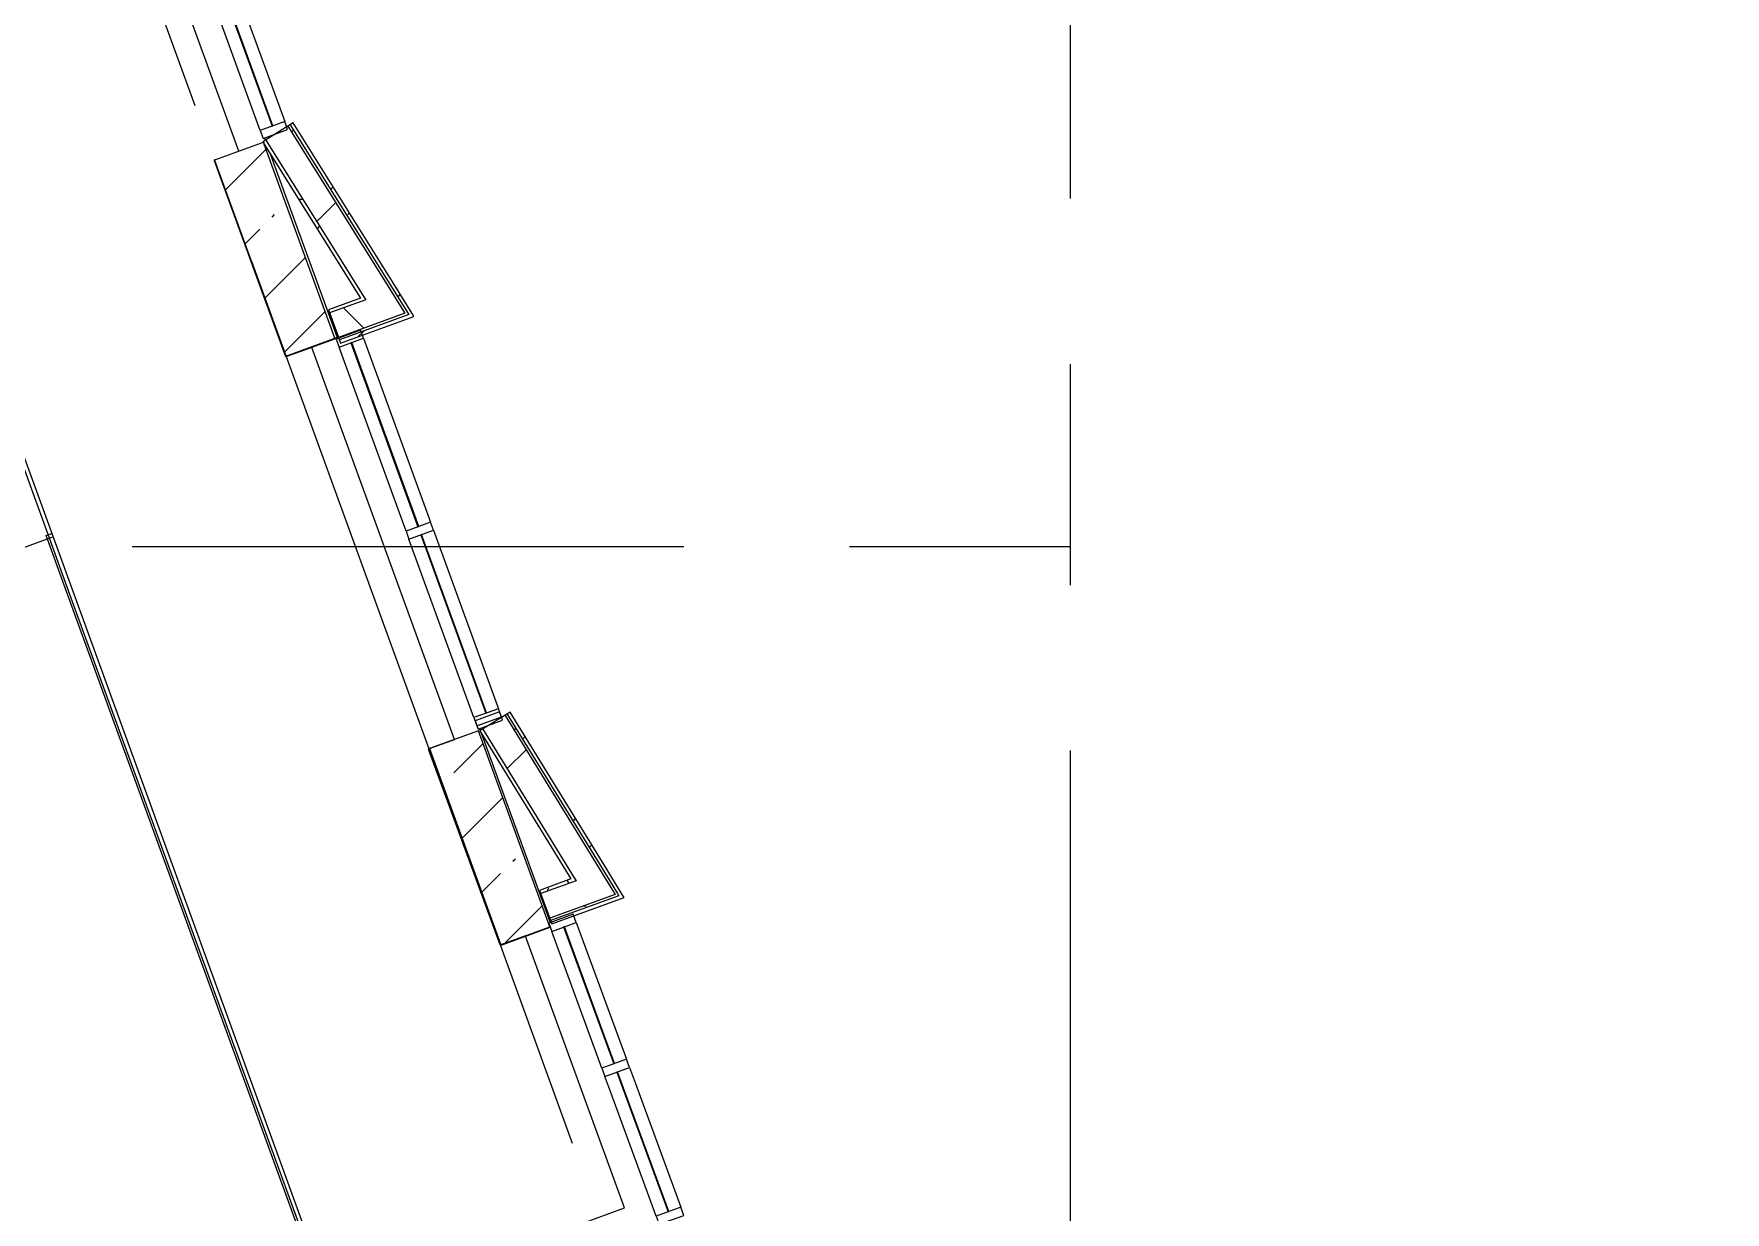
# Model space of a CAD drawing. Header units: millimetres. Extents: x 48966 to 155647, y -43515 to 30475.
# Drawn here: x 144209 to 153941, y -23910 to -17133 of the extents above; entities that cross this region are included whole.
import ezdxf

# ---------------------------------------------------------------- set-up
doc = ezdxf.new("R2010")
doc.units = ezdxf.units.MM
doc.linetypes.add('Осевые', pattern=[6350, 1270, -952.5, 3175, -952.5])
for name, color, linetype, lineweight in [('Импосты витража', 7, 'Continuous', 9), ('Импосты витража-1', 7, 'Continuous', 18), ('Контуры', 7, 'Continuous', 9), ('Линии подступенков-1', 7, 'Continuous', 9), ('Общие ребра', 7, 'Continuous', 9), ('Ограждение', 7, 'Continuous', 9), ('Оси-2', 7, 'Осевые', 9), ('Перекрытия', 7, 'Continuous', 9), ('Поручни', 7, 'Continuous', 9), ('Стены-1', 7, 'Continuous', 18), ('Штриховка разреза-2', 7, 'Continuous', 9)]:
    doc.layers.add(name, color=color, linetype=linetype, lineweight=lineweight)
pattern_1 = [(0, (0, 0), (812.8, 203.2), [67.056, -542.544, 67.056, -542.544, -3251.2]), (0, (0, 0), (812.8, 203.2), [-1219.2, 67.056, -1152.144, 67.056, -542.544, -1422.4]), (0, (0, 0), (812.8, 203.2), [-3048, 67.056, -339.344, 67.056, -948.944]), (120, (304.8, 101.6), (-582.37636, 602.30545), [67.056, -542.544, 67.056, -542.544, -3251.2]), (120, (304.8, 101.6), (-582.37636, 602.30545), [-1219.2, 67.056, -1152.144, 67.056, -542.544, -1422.4]), (120, (304.8, 101.6), (-582.37636, 602.30545), [-3048, 67.056, -339.344, 67.056, -948.944]), (240, (406.4, 508), (-230.42364, -805.50545), [67.056, -542.544, 67.056, -542.544, -3251.2]), (240, (406.4, 508), (-230.42364, -805.50545), [-1219.2, 67.056, -1152.144, 67.056, -542.544, -1422.4]), (240, (406.4, 508), (-230.42364, -805.50545), [-3048, 67.056, -339.344, 67.056, -948.944])]
pattern_2 = [(45, (0, 0), (-502.8943, 502.8943), []), (45, (0, 762), (-502.8943, 502.8943), [])]
pattern_3 = [(45, (0, 0), (-707.107, 707.107), []), (135, (0, 0), (-707.107, -707.107), [])]
pattern_4 = [(45, (0, 0), (-424.264, 424.264), [600, -100, 20, -100]), (45, (0, 424), (-424.264, 424.264), [])]

# ---------------------------------------------------------------- blocks, each defined once
blk = doc.blocks.new('Прямоугольный импост - Прямоугольный черный-8339203-План 2-го этажа на отм_ 0_000')
at = {"layer": 'Импосты витража-1'}
for p, q in [((0, 75), (-50, 75)), ((-50, 75), (-50, -75)), ((0, -75), (0, 75)), ((-50, -75), (0, -75))]:
    blk.add_line(p, q, dxfattribs=at)
blk = doc.blocks.new('Прямоугольный импост - Прямоугольный черный-8339232-План 2-го этажа на отм_ 0_000')
at = {"layer": 'Импосты витража-1'}
for p, q in [((0, 75), (-50, 75)), ((-50, 75), (-50, -75)), ((0, -75), (0, 75)), ((-50, -75), (0, -75))]:
    blk.add_line(p, q, dxfattribs=at)
blk = doc.blocks.new('Прямоугольный импост - Прямоугольный черный-8339248-План 2-го этажа на отм_ 0_000')
at = {"layer": 'Импосты витража-1'}
for p, q in [((-50, 75), (0, 75)), ((-50, -75), (-50, 75)), ((0, 75), (0, -75)), ((0, -75), (-50, -75))]:
    blk.add_line(p, q, dxfattribs=at)
blk = doc.blocks.new('Прямоугольный импост - Прямоугольный черный-8339175-План 2-го этажа на отм_ 0_000')
at = {"layer": 'Импосты витража'}
for p, q in [((145217, -16879.4), (145358, -16828.1)), ((145358, -16828.1), (145652.3, -17636.6)), ((145511.3, -17687.9), (145217, -16879.4)), ((145652.3, -17636.6), (145511.3, -17687.9))]:
    blk.add_line(p, q, dxfattribs=at)
blk = doc.blocks.new('Прямоугольный импост - Прямоугольный черный-8339377-План 2-го этажа на отм_ 0_000')
at = {"layer": 'Импосты витража-1'}
for p, q in [((-50, 75), (0, 75)), ((-50, -75), (-50, 75)), ((0, 75), (0, -75)), ((0, -75), (-50, -75))]:
    blk.add_line(p, q, dxfattribs=at)
blk = doc.blocks.new('Прямоугольный импост - Прямоугольный черный-8339157-План 2-го этажа на отм_ 0_000')
at = {"layer": 'Импосты витража-1'}
for p, q in [((-25, 75), (25, 75)), ((-25, -75), (-25, 75)), ((25, 75), (25, -75)), ((25, -75), (-25, -75))]:
    blk.add_line(p, q, dxfattribs=at)
blk = doc.blocks.new('Прямоугольный импост - Прямоугольный черный-8339144-План 2-го этажа на отм_ 0_000')
at = {"layer": 'Импосты витража'}
for p, q in [((145965.7, -18935.3), (146106.6, -18884)), ((146350.4, -19992.5), (145965.7, -18935.3)), ((146106.6, -18884), (146491.4, -19941.2)), ((146491.4, -19941.2), (146350.4, -19992.5))]:
    blk.add_line(p, q, dxfattribs=at)
blk = doc.blocks.new('Прямоугольный импост - Прямоугольный черный-8339145-План 2-го этажа на отм_ 0_000')
at = {"layer": 'Импосты витража'}
for p, q in [((146367.5, -20039.5), (146508.5, -19988.2)), ((146741, -21065.5), (146367.5, -20039.5)), ((146508.5, -19988.2), (146881.9, -21014.2)), ((146881.9, -21014.2), (146741, -21065.5))]:
    blk.add_line(p, q, dxfattribs=at)
blk = doc.blocks.new('Прямоугольный импост - Прямоугольный черный-8339378-План 2-го этажа на отм_ 0_000')
at = {"layer": 'Импосты витража-1'}
for p, q in [((-50, 75), (0, 75)), ((-50, -75), (-50, 75)), ((0, 75), (0, -75)), ((0, -75), (-50, -75))]:
    blk.add_line(p, q, dxfattribs=at)
blk = doc.blocks.new('Прямоугольный импост - Прямоугольный черный-8339229-План 2-го этажа на отм_ 0_000')
at = {"layer": 'Импосты витража-1'}
for p, q in [((-25, 75), (25, 75)), ((-25, -75), (-25, 75)), ((25, 75), (25, -75)), ((25, -75), (-25, -75))]:
    blk.add_line(p, q, dxfattribs=at)
blk = doc.blocks.new('Прямоугольный импост - Прямоугольный черный-8339219-План 2-го этажа на отм_ 0_000')
at = {"layer": 'Импосты витража'}
for p, q in [((147188.7, -22294.8), (147329.5, -22243.1)), ((147329.5, -22243.1), (147618.6, -23030.7)), ((147477.8, -23082.4), (147188.7, -22294.8)), ((147618.6, -23030.7), (147477.8, -23082.4))]:
    blk.add_line(p, q, dxfattribs=at)
blk = doc.blocks.new('Прямоугольный импост - Прямоугольный черный-8339220-План 2-го этажа на отм_ 0_000')
at = {"layer": 'Импосты витража'}
for p, q in [((147495, -23129.4), (147635.9, -23077.7)), ((147529.2, -23222.3), (147495, -23129.4)), ((147635.9, -23077.7), (147670, -23170.6))]:
    blk.add_line(p, q, dxfattribs=at)
blk = doc.blocks.new('Прямоугольный импост - Прямоугольный черный-8339227-План 2-го этажа на отм_ 0_000')
at = {"layer": 'Импосты витража'}
for p, q in [((147790, -23932.9), (147529.2, -23222.3)), ((147670, -23170.6), (147930.8, -23881.2)), ((147930.8, -23881.2), (147790, -23932.9))]:
    blk.add_line(p, q, dxfattribs=at)
blk = doc.blocks.new('Ограждение - Ограждение-2447822-План 2-го этажа на отм_ 0_000')
at = {"layer": 'Поручни'}
for p, q in [((144298.9, -20032.9), (143170.2, -16931.9)), ((144401.5, -20314.8), (144298.9, -20032.9)), ((145777.4, -24095), (144401.5, -20314.8))]:
    blk.add_line(p, q, dxfattribs=at)
blk = doc.blocks.new('Ограждение - Ограждение-2452341-План 2-го этажа на отм_ 0_000')
at = {"layer": 'Поручни'}
for p, q in [((144279.9, -20018.9), (144312.5, -20007)), ((144389.3, -20319.2), (144279.9, -20018.9)), ((145758.4, -24081), (144389.3, -20319.2)), ((141556.5, -24081), (145758.4, -24081)), ((141731.6, -24131.8), (145813.8, -24131.8))]:
    blk.add_line(p, q, dxfattribs=at)

msp = doc.modelspace()

# ---------------------------------------------------------------- hatches: boundary and pattern name
at = {"layer": 'Штриховка разреза-2'}
h = msp.add_hatch(dxfattribs=at)
h.set_pattern_fill('FP_33', color=256, style=0, pattern_type=2)
h.set_pattern_definition(pattern_3)
h.paths.add_polyline_path([(146118.4, -18662.5), (146262.5, -18610.1), (145671.3, -17664), (145544.1, -17743.5), (146107.5, -18645.2)], flags=0)
h = msp.add_hatch(dxfattribs=at)
h.set_pattern_fill('FP_32', color=256, style=0, pattern_type=2)
h.set_pattern_definition(pattern_1)
h.paths.add_polyline_path([(146343.7, -18740.1), (146358.2, -18734.9), (145684, -17656), (145671.3, -17664), (146262.5, -18610.1)], flags=0)
h = msp.add_hatch(dxfattribs=at)
h.set_pattern_fill('FP_2', color=256, style=0, pattern_type=2)
h.set_pattern_definition(pattern_2)
h.paths.add_polyline_path([(146366.3, -18747.9), (146385.5, -18740.9), (145701, -17645.4), (145684, -17656), (146358.2, -18734.9)], flags=0)
h = msp.add_hatch(dxfattribs=at)
h.set_pattern_fill('FP_1', color=256, style=0, pattern_type=2)
h.set_pattern_definition(pattern_4)
h.paths.add_polyline_path([(145659.8, -18986.7), (145941.7, -18884.1), (145529.1, -17757.2), (145249.4, -17859.1), (145395.9, -18261.6)], flags=0)
h = msp.add_hatch(dxfattribs=at)
h.set_pattern_fill('FP_32', color=256, style=0, pattern_type=2)
h.set_pattern_definition(pattern_1)
h.paths.add_polyline_path([(146088.3, -18652.2), (146107.5, -18645.2), (145544.1, -17743.5), (145529.8, -17752.4), (145534.9, -17766.5), (145844.3, -18261.6)], flags=0)
h = msp.add_hatch(dxfattribs=at)
h.set_pattern_fill('FP_33', color=256, style=0, pattern_type=2)
h.set_pattern_definition(pattern_3)
h.paths.add_polyline_path([(145962, -18879.1), (146343.7, -18740.1), (146262.5, -18610.1), (145910.7, -18738.1), (145961.9, -18878.9)], flags=0)
h = msp.add_hatch(dxfattribs=at)
h.set_pattern_fill('FP_2', color=256, style=0, pattern_type=2)
h.set_pattern_definition(pattern_2)
h.paths.add_polyline_path([(145973.9, -18912), (146396.3, -18758.2), (146385.5, -18740.9), (145967.1, -18893.2)], flags=0)
h = msp.add_hatch(dxfattribs=at)
h.set_pattern_fill('FP_33', color=256, style=0, pattern_type=2)
h.set_pattern_definition(pattern_3)
h.paths.add_polyline_path([(147329, -22004.1), (147472.9, -21951.7), (146920.4, -21053.4), (146792.6, -21132), (147318.3, -21986.7)], flags=0)
h = msp.add_hatch(dxfattribs=at)
h.set_pattern_fill('FP_32', color=256, style=0, pattern_type=2)
h.set_pattern_definition(pattern_1)
h.paths.add_polyline_path([(147553.1, -22082.1), (147567.5, -22076.9), (146933.2, -21045.5), (146920.4, -21053.4), (147472.9, -21951.7)], flags=0)
h = msp.add_hatch(dxfattribs=at)
h.set_pattern_fill('FP_2', color=256, style=0, pattern_type=2)
h.set_pattern_definition(pattern_2)
h.paths.add_polyline_path([(147575.5, -22089.9), (147594.7, -22082.9), (146950.2, -21035), (146933.2, -21045.5), (147567.5, -22076.9)], flags=0)
h = msp.add_hatch(dxfattribs=at)
h.set_pattern_fill('FP_1', color=256, style=0, pattern_type=2)
h.set_pattern_definition(pattern_4)
h.paths.add_polyline_path([(146896.8, -22371.7), (147178.7, -22269.1), (146768.3, -21141.5), (146486.4, -21244.1), (146863.9, -22281.4)], flags=0)
h = msp.add_hatch(dxfattribs=at)
h.set_pattern_fill('FP_32', color=256, style=0, pattern_type=2)
h.set_pattern_definition(pattern_1)
h.paths.add_polyline_path([(147126.2, -22077.9), (147329, -22004.1), (147318.3, -21986.7), (147119.4, -22059.1)], flags=0)
h = msp.add_hatch(dxfattribs=at)
h.set_pattern_fill('FP_32', color=256, style=0, pattern_type=2)
h.set_pattern_definition(pattern_1)
h.paths.add_polyline_path([(147182.7, -22232.9), (147575.5, -22089.9), (147567.5, -22076.9), (147177.5, -22218.8)], flags=0)

# ---------------------------------------------------------------- linework, layer by layer
at = {"layer": 'Контуры'}
msp.add_line((141504, -21050.1), (144319.2, -20025.5), dxfattribs=at)
at = {"layer": 'Линии подступенков-1'}
msp.add_line((141504, -21050.1), (144319.2, -20025.5), dxfattribs=at)
at = {"layer": 'Общие ребра'}
for p, q in [((145671.3, -17664), (146251.7, -18592.7)), ((145684, -17656), (146266.1, -18587.5)), ((145521.9, -17759.9), (145249.4, -17859.1)), ((145529.8, -17752.4), (145534.9, -17766.5)), ((145534.9, -17766.5), (145529.8, -17752.4)), ((145544.1, -17743.5), (146107.5, -18645.2)), ((145249.4, -17859.1), (145659.8, -18986.7)), ((145659.8, -18986.7), (145249.4, -17859.1)), ((146118.4, -18662.5), (145910.7, -18738.1)), ((146107.5, -18645.2), (146118.4, -18662.5)), ((146251.7, -18592.7), (146262.5, -18610.1)), ((146262.5, -18610.1), (146343.7, -18740.1)), ((146266.1, -18587.5), (146358.2, -18734.9)), ((146343.7, -18740.1), (145962, -18879.1)), ((146366.3, -18747.9), (145967.1, -18893.2)), ((146358.2, -18734.9), (146366.3, -18747.9)), ((145961.2, -18877), (145961.9, -18878.9)), ((145961.9, -18878.9), (145961.2, -18877)), ((145659.8, -18986.7), (145941.7, -18884.1)), ((146920.4, -21053.4), (147462.2, -21934.3)), ((146933.2, -21045.5), (147476.6, -21929.1)), ((146768.3, -21141.5), (146486.4, -21244.1)), ((146792.6, -21132), (147318.3, -21986.7)), ((146486.4, -21244.1), (146896.8, -22371.7)), ((146896.8, -22371.7), (146486.4, -21244.1)), ((147318.3, -21986.7), (147329, -22004.1)), ((147462.2, -21934.3), (147472.9, -21951.7)), ((147472.9, -21951.7), (147553.1, -22082.1)), ((147476.6, -21929.1), (147567.5, -22076.9)), ((147329, -22004.1), (147126.2, -22077.9)), ((147553.1, -22082.1), (147177.5, -22218.8)), ((147575.5, -22089.9), (147182.7, -22232.9)), ((147567.5, -22076.9), (147575.5, -22089.9)), ((146896.8, -22371.7), (147178.7, -22269.1))]:
    msp.add_line(p, q, dxfattribs=at)
at = {"layer": 'Оси-2'}
for p, q in [((129498.1, 25417.1), (153940.5, -41737.8)), ((150171.6, 25417.1), (150171.6, -41737.8)), ((150171.6, -20082.9), (50565.6, -20082.9))]:
    msp.add_line(p, q, dxfattribs=at)
at = {"layer": 'Перекрытия'}
for p, q in [((145388.5, -17808.4), (144386.6, -15055.9)), ((145535.5, -17732.3), (145540.5, -17745.8)), ((145658, -18991.5), (145247.6, -17863.9)), ((145661.1, -18990.4), (145250.7, -17862.8)), ((145566.4, -17816.8), (145953.7, -18879.7)), ((143806, -18615.4), (145814.2, -24132.9)), ((143874.4, -18803.3), (145814.2, -24132.9)), ((145808.4, -18936.8), (145658, -18991.5)), ((146629.2, -21192.1), (145808.4, -18936.8)), ((145954.4, -18881.6), (145955.9, -18885.7)), ((146486.4, -21244.1), (146629.2, -21192.1)), ((146773.1, -21128.3), (146777.8, -21141.1)), ((146782.1, -21153.1), (147179.9, -22244.7)), ((146478.9, -21246.8), (146484.5, -21244.8)), ((146892.4, -22373.3), (146478.9, -21246.8)), ((146892.4, -22373.3), (146482, -21245.7)), ((146894.9, -22372.4), (146892.4, -22373.3)), ((147037.8, -22320.4), (146896.8, -22371.7)), ((147607.4, -23885.4), (147038.5, -22322.3)), ((147325.5, -23988), (147607.4, -23885.4))]:
    msp.add_line(p, q, dxfattribs=at)
at = {"layer": 'Стены-1'}
for p, q in [((145285.2, -16854.6), (145579.4, -17663.1)), ((145584.1, -17661.4), (145289.9, -16852.9)), ((145701, -17645.4), (145527.1, -17754.1)), ((145579.4, -17663.1), (145584.1, -17661.4)), ((146285.3, -18580.5), (145701, -17645.4)), ((145529.1, -17757.2), (145521.9, -17759.9)), ((145527.1, -17754.1), (145529.1, -17757.2)), ((145534.9, -17766.5), (146088.3, -18652.2)), ((145941.7, -18884.1), (145534.9, -17766.5)), ((145248.7, -17857.2), (145246.8, -17857.9)), ((145246.8, -17857.9), (145658.6, -18989.3)), ((146385.5, -18740.9), (146285.3, -18580.5)), ((146088.3, -18652.2), (145903.8, -18719.3)), ((145903.8, -18719.3), (145961.2, -18877)), ((145973.9, -18912), (146396.3, -18758.2)), ((146396.3, -18758.2), (146385.5, -18740.9)), ((145660.5, -18988.6), (145961.9, -18878.9)), ((145961.2, -18877), (145941.7, -18884.1)), ((145961.9, -18878.9), (145973.9, -18912)), ((146038.5, -18908.8), (146033.8, -18910.6)), ((146033.8, -18910.6), (146418.6, -19967.7)), ((146423.3, -19966), (146038.5, -18908.8)), ((145658.6, -18989.3), (145660.5, -18988.6)), ((146418.6, -19967.7), (146423.3, -19966)), ((146440.4, -20013), (146435.7, -20014.7)), ((146435.7, -20014.7), (146809.1, -21040.7)), ((146813.8, -21039), (146440.4, -20013)), ((146950.2, -21035), (146775.6, -21142.4)), ((146809.1, -21040.7), (146813.8, -21039)), ((147495.8, -21922.1), (146950.2, -21035)), ((147178.7, -22269.1), (146768.3, -21141.5)), ((146775.6, -21142.4), (147299.1, -21993.7)), ((146485.7, -21242.2), (146483.8, -21242.9)), ((146483.8, -21242.9), (146895.6, -22374.3)), ((147594.7, -22082.9), (147495.8, -21922.1)), ((147299.1, -21993.7), (147119.4, -22059.1)), ((147119.4, -22059.1), (147189.5, -22251.7)), ((147605.4, -22100.3), (147594.7, -22082.9)), ((147189.5, -22251.7), (147605.4, -22100.3)), ((146897.5, -22373.6), (147179.4, -22271)), ((147179.4, -22271), (147178.7, -22269.1)), ((147261.4, -22268.1), (147256.7, -22269.8)), ((147256.7, -22269.8), (147545.9, -23057.4)), ((147550.6, -23055.7), (147261.4, -22268.1)), ((146895.6, -22374.3), (146897.5, -22373.6)), ((147545.9, -23057.4), (147550.6, -23055.7)), ((147567.8, -23102.6), (147563.1, -23104.4)), ((147563.1, -23104.4), (147858.1, -23907.9)), ((147862.8, -23906.2), (147567.8, -23102.6)), ((147858.1, -23907.9), (147862.8, -23906.2))]:
    msp.add_line(p, q, dxfattribs=at)

# ---------------------------------------------------------------- block references
at = {"layer": 'Импосты витража'}
for name in ['Прямоугольный импост - Прямоугольный черный-8339175-План 2-го этажа на отм_ 0_000', 'Прямоугольный импост - Прямоугольный черный-8339144-План 2-го этажа на отм_ 0_000', 'Прямоугольный импост - Прямоугольный черный-8339145-План 2-го этажа на отм_ 0_000', 'Прямоугольный импост - Прямоугольный черный-8339219-План 2-го этажа на отм_ 0_000', 'Прямоугольный импост - Прямоугольный черный-8339220-План 2-го этажа на отм_ 0_000', 'Прямоугольный импост - Прямоугольный черный-8339227-План 2-го этажа на отм_ 0_000']:
    msp.add_blockref(name, (0, 0), dxfattribs=at)
at = {"layer": 'Импосты витража', "extrusion": (0, 0, -1)}
for name, p, rotation in [('Прямоугольный импост - Прямоугольный черный-8339248-План 2-го этажа на отм_ 0_000', (-145598.9, -17709.2), 250.0000000000006), ('Прямоугольный импост - Прямоугольный черный-8339157-План 2-го этажа на отм_ 0_000', (-146429.5, -19990.3), 250.0000000000006), ('Прямоугольный импост - Прямоугольный черный-8339157-План 2-го этажа на отм_ 0_000', (-146820, -21063.4), 250.0000000000006), ('Прямоугольный импост - Прямоугольный черный-8339377-План 2-го этажа на отм_ 0_000', (-146835.4, -21105.7), 250.0000000000006), ('Прямоугольный импост - Прямоугольный черный-8339229-План 2-го этажа на отм_ 0_000', (-147556.8, -23080), 249.8415281392675), ('Прямоугольный импост - Прямоугольный черный-8339378-План 2-го этажа на отм_ 0_000', (-147877.7, -23954), 249.8415281392675)]:
    msp.add_blockref(name, p, dxfattribs=dict(at, rotation=rotation))
at = {"layer": 'Импосты витража'}
for name, p, rotation in [('Прямоугольный импост - Прямоугольный черный-8339203-План 2-го этажа на отм_ 0_000', (146019, -18862.7), 109.9999999999994), ('Прямоугольный импост - Прямоугольный черный-8339232-План 2-го этажа на отм_ 0_000', (147241.9, -22222), 110.1584718607325)]:
    msp.add_blockref(name, p, dxfattribs=dict(at, rotation=rotation))
at = {"layer": 'Ограждение'}
for name in ['Ограждение - Ограждение-2447822-План 2-го этажа на отм_ 0_000', 'Ограждение - Ограждение-2452341-План 2-го этажа на отм_ 0_000']:
    msp.add_blockref(name, (0, 0), dxfattribs=at)

doc.saveas('drawing.dxf')
